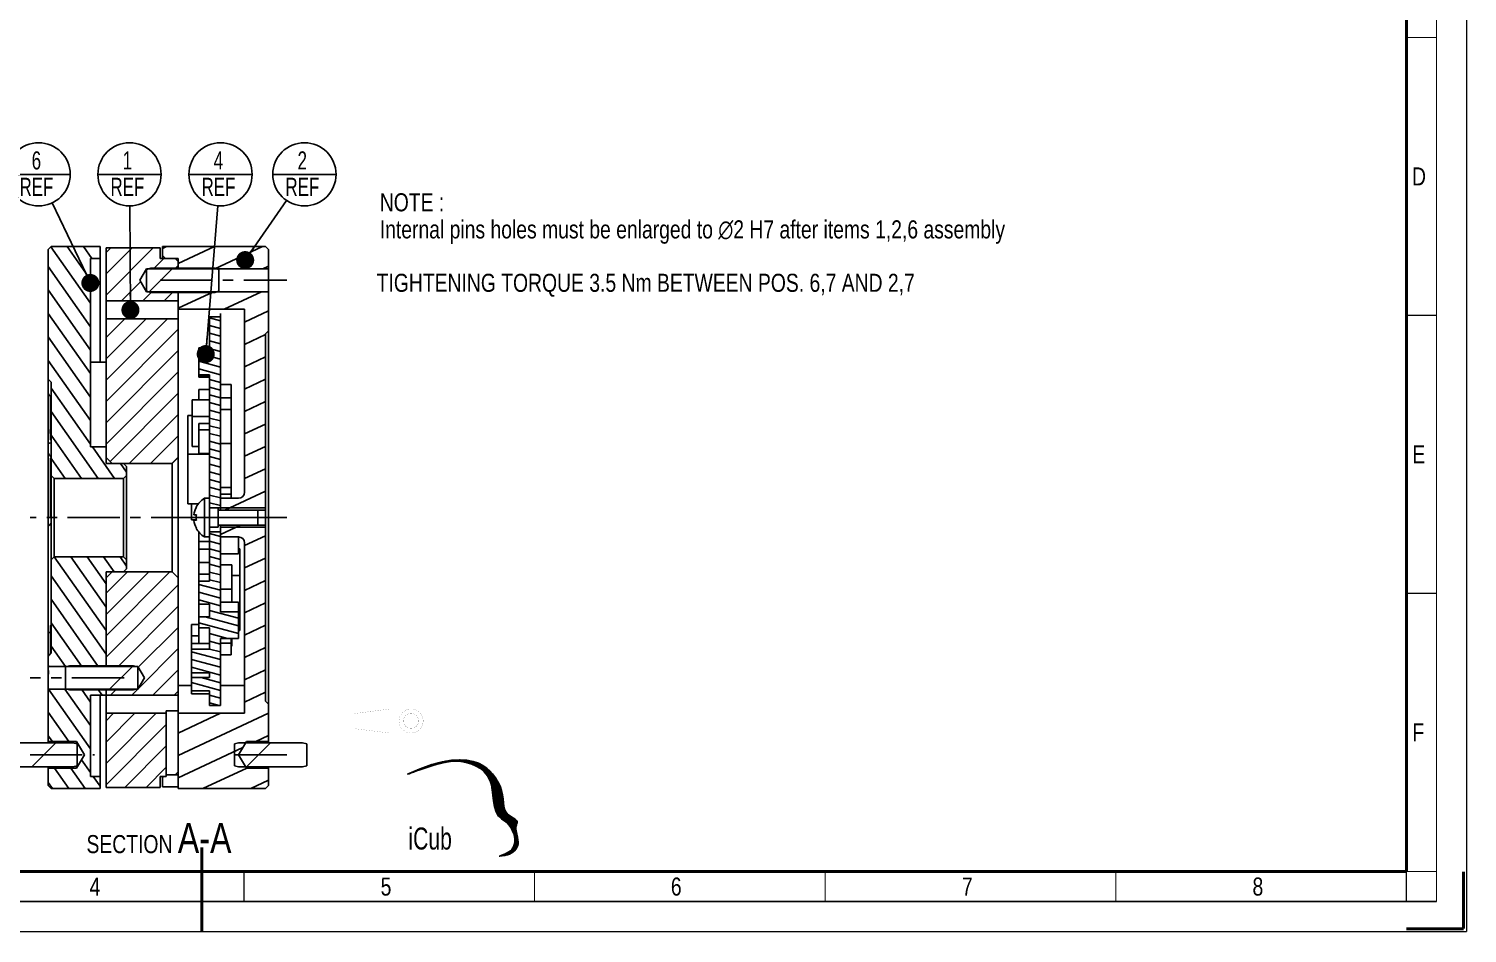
# Model space of a CAD drawing. Header units: millimetres. Extents: x 0 to 420, y 0 to 297.
# Drawn here: x 181.3 to 420.1, y -0.2 to 149.9 of the extents above; entities that cross this region are included whole.
import ezdxf

# ---------------------------------------------------------------- set-up
doc = ezdxf.new("R2010")
doc.units = ezdxf.units.MM
doc.header["$LTSCALE"] = 23.1
doc.linetypes.add('CENTER', pattern=[0.6, 0.375, -0.075, 0.075, -0.075])
doc.layers.get('0').update_dxf_attribs({"linetype": 'CONTINUOUS'})
for name, color, linetype in [('3_ALL_AXES', 7, 'CONTINUOUS'), ('7_ALL_FEATURES', 7, 'CONTINUOUS'), ('DEFAULT_1', 7, 'CENTER'), ('NOTE', 7, 'CONTINUOUS')]:
    doc.layers.add(name, color=color, linetype=linetype)
doc.styles.get("Standard").update_dxf_attribs({"font": 'txt', "width": 0.8})
doc.styles.add('TEXTSTYLE_2', font='txt', dxfattribs={"width": 0.8})
doc.styles.add('TEXTSTYLE_4', font='txt', dxfattribs={"width": 0.7})
doc.styles.add('TEXTSTYLE_6', font='txt', dxfattribs={"width": 0.8})
doc.dimstyles.get("Standard").update_dxf_attribs({"dimtxt": 3, "dimasz": 3, "dimexe": 2, "dimexo": 2, "dimtad": 1, "dimdsep": 46, "dimtxsty": 'STANDARD', "dimblk": '_FILLED', "dimblk1": '_FILLED', "dimblk2": '_FILLED', "dimcen": 0.09, "dimadec": 0, "dimazin": 0, "dimtol": 1, "dimtp": 0.01, "dimtm": 0.01, "dimtfac": 1, "dimtofl": 0, "dimtmove": 0, "dimatfit": 3, "dimldrblk": '_FILLED', "dimfxl": 1, "dimtolj": 1, "dimarcsym": 0})
pattern_1 = [(45, (0, 0), (-5.9397, 5.9397), [])]

# ---------------------------------------------------------------- blocks, each defined once
blk = doc.blocks.new('HEAD_LOGO_BL0', base_point=(253.35, 20.55))
at = {"color": 2, "linetype": 'CONTINUOUS'}
for p, q in [((244.48, 26.27), (244.52, 26.31)), ((244.62, 26.32), (244.68, 26.38)), ((244.76, 26.38), (244.84, 26.45)), ((244.9, 26.43), (244.99, 26.52)), ((245.04, 26.48), (245.15, 26.6)), ((245.18, 26.53), (245.31, 26.67)), ((245.31, 26.58), (245.46, 26.73)), ((245.45, 26.63), (245.61, 26.79)), ((245.59, 26.68), (245.76, 26.85)), ((245.72, 26.73), (245.9, 26.92)), ((245.85, 26.78), (246.05, 26.98)), ((245.99, 26.83), (246.2, 27.04)), ((246.12, 26.87), (246.34, 27.1)), ((246.25, 26.92), (246.49, 27.15)), ((246.39, 26.97), (246.62, 27.21)), ((246.52, 27.01), (246.76, 27.26)), ((246.65, 27.06), (246.9, 27.31)), ((246.78, 27.1), (247.03, 27.36)), ((246.91, 27.14), (247.17, 27.41)), ((247.04, 27.19), (247.31, 27.46)), ((247.16, 27.23), (247.45, 27.51)), ((247.29, 27.27), (247.57, 27.55)), ((247.42, 27.31), (247.7, 27.59)), ((247.55, 27.35), (247.83, 27.63)), ((247.67, 27.39), (247.96, 27.68)), ((247.79, 27.43), (248.08, 27.72)), ((247.92, 27.47), (248.21, 27.76)), ((248.04, 27.5), (248.34, 27.8)), ((248.17, 27.54), (248.46, 27.84)), ((248.29, 27.58), (248.58, 27.87)), ((248.41, 27.62), (248.7, 27.9)), ((248.53, 27.65), (248.82, 27.94)), ((248.65, 27.68), (248.94, 27.97)), ((248.77, 27.71), (249.06, 28)), ((248.89, 27.75), (249.18, 28.03)), ((249.01, 27.78), (249.3, 28.07)), ((249.13, 27.81), (249.41, 28.1)), ((249.25, 27.84), (249.52, 28.12)), ((249.36, 27.88), (249.63, 28.15)), ((249.48, 27.91), (249.75, 28.17)), ((249.59, 27.93), (249.86, 28.2)), ((249.71, 27.96), (249.97, 28.22)), ((249.82, 27.99), (250.08, 28.25)), ((249.93, 28.01), (250.19, 28.27)), ((250.05, 28.04), (250.3, 28.29)), ((250.15, 28.06), (250.4, 28.31)), ((250.26, 28.09), (250.5, 28.33)), ((250.37, 28.11), (250.61, 28.34)), ((250.48, 28.13), (250.71, 28.36)), ((250.59, 28.15), (250.81, 28.38)), ((250.69, 28.17), (250.91, 28.39)), ((250.8, 28.19), (251.02, 28.41)), ((250.9, 28.21), (251.12, 28.43)), ((251, 28.22), (251.22, 28.44)), ((251.11, 28.24), (251.32, 28.45)), ((251.21, 28.26), (251.41, 28.46)), ((251.31, 28.27), (251.51, 28.47)), ((251.4, 28.28), (251.61, 28.48)), ((251.5, 28.29), (251.7, 28.49)), ((251.6, 28.3), (251.8, 28.5)), ((251.69, 28.31), (251.89, 28.51)), ((251.79, 28.32), (251.99, 28.52)), ((251.88, 28.32), (252.08, 28.53)), ((251.97, 28.33), (252.17, 28.53)), ((252.06, 28.33), (252.26, 28.53)), ((252.14, 28.33), (252.35, 28.53)), ((252.23, 28.33), (252.44, 28.54)), ((252.32, 28.33), (252.53, 28.54)), ((252.4, 28.33), (252.61, 28.54)), ((252.48, 28.32), (252.7, 28.54)), ((252.56, 28.31), (252.79, 28.54)), ((252.64, 28.31), (252.88, 28.55)), ((252.71, 28.3), (252.97, 28.55)), ((252.79, 28.28), (253.05, 28.54)), ((252.86, 28.27), (253.13, 28.54)), ((252.94, 28.26), (253.21, 28.53)), ((253.01, 28.25), (253.29, 28.53)), ((253.09, 28.24), (253.38, 28.53)), ((253.16, 28.23), (253.46, 28.52)), ((253.24, 28.21), (253.54, 28.52)), ((253.31, 28.2), (253.62, 28.51)), ((253.38, 28.19), (253.7, 28.51)), ((253.45, 28.17), (253.78, 28.5)), ((253.53, 28.16), (253.86, 28.49)), ((253.6, 28.15), (253.93, 28.48)), ((253.67, 28.13), (254.01, 28.47)), ((253.74, 28.11), (254.08, 28.46)), ((253.81, 28.1), (254.16, 28.45)), ((253.88, 28.08), (254.23, 28.44)), ((253.95, 28.07), (254.31, 28.43)), ((254.02, 28.05), (254.39, 28.42)), ((254.09, 28.03), (254.46, 28.4)), ((254.16, 28.01), (254.53, 28.39)), ((254.22, 27.99), (254.6, 28.37)), ((254.29, 27.98), (254.67, 28.35)), ((254.36, 27.96), (254.74, 28.34)), ((254.42, 27.94), (254.81, 28.32)), ((254.49, 27.92), (254.88, 28.3)), ((254.56, 27.9), (254.95, 28.29)), ((254.62, 27.88), (255.02, 28.27)), ((254.69, 27.85), (255.09, 28.25)), ((254.75, 27.83), (255.16, 28.24)), ((254.81, 27.81), (255.23, 28.22)), ((254.88, 27.79), (255.29, 28.2)), ((254.94, 27.76), (255.35, 28.18)), ((255, 27.74), (255.42, 28.15)), ((255.07, 27.72), (255.48, 28.13)), ((255.13, 27.69), (255.54, 28.11)), ((255.19, 27.67), (255.61, 28.09)), ((255.25, 27.64), (255.67, 28.06)), ((255.31, 27.61), (255.73, 28.04)), ((255.37, 27.59), (255.8, 28.02)), ((255.43, 27.56), (255.86, 27.99)), ((255.49, 27.53), (255.92, 27.97)), ((255.55, 27.51), (255.98, 27.94)), ((255.6, 27.48), (256.04, 27.92)), ((255.66, 27.45), (256.1, 27.89)), ((255.72, 27.42), (256.16, 27.86)), ((255.77, 27.39), (256.22, 27.83)), ((255.83, 27.36), (256.27, 27.8)), ((255.88, 27.33), (256.33, 27.77)), ((255.94, 27.29), (256.39, 27.75)), ((255.99, 27.26), (256.45, 27.72)), ((256.04, 27.23), (256.51, 27.69)), ((256.1, 27.19), (256.56, 27.66)), ((256.15, 27.16), (256.61, 27.63)), ((256.2, 27.13), (256.67, 27.59)), ((256.25, 27.09), (256.72, 27.56)), ((256.3, 27.06), (256.77, 27.53)), ((256.35, 27.02), (256.83, 27.49)), ((256.4, 26.98), (256.88, 27.46)), ((256.45, 26.95), (256.93, 27.43)), ((256.5, 26.91), (256.99, 27.39)), ((256.55, 26.87), (257.04, 27.36)), ((256.59, 26.83), (257.09, 27.33)), ((256.64, 26.79), (257.14, 27.29)), ((256.69, 26.75), (257.19, 27.25)), ((256.73, 26.71), (257.24, 27.21)), ((256.78, 26.67), (257.28, 27.18)), ((256.82, 26.63), (257.33, 27.14)), ((256.87, 26.58), (257.38, 27.1)), ((256.91, 26.54), (257.43, 27.06)), ((256.95, 26.5), (257.48, 27.03)), ((256.99, 26.46), (257.53, 26.99)), ((257.04, 26.41), (257.57, 26.95)), ((257.08, 26.37), (257.62, 26.91)), ((257.12, 26.32), (257.66, 26.86)), ((257.16, 26.27), (257.71, 26.82)), ((257.2, 26.22), (257.75, 26.78)), ((257.23, 26.18), (257.79, 26.74)), ((257.27, 26.13), (257.84, 26.7)), ((257.31, 26.08), (257.88, 26.65)), ((257.35, 26.03), (257.93, 26.61)), ((257.38, 25.98), (257.97, 26.57)), ((257.42, 25.93), (258.01, 26.52)), ((257.45, 25.88), (258.05, 26.48)), ((257.49, 25.83), (258.09, 26.43)), ((257.52, 25.78), (258.13, 26.39)), ((257.55, 25.72), (258.17, 26.34)), ((257.59, 25.67), (258.21, 26.3)), ((244.2, 26.16), (244.2, 26.16)), ((244.34, 26.21), (244.36, 26.23)), ((257.62, 25.61), (258.25, 26.25)), ((257.65, 25.56), (258.29, 26.2)), ((257.68, 25.5), (258.33, 26.15)), ((257.71, 25.45), (258.37, 26.11)), ((257.74, 25.39), (258.41, 26.06)), ((257.77, 25.33), (258.44, 26.01)), ((257.79, 25.27), (258.48, 25.96)), ((257.82, 25.21), (258.52, 25.91)), ((257.85, 25.15), (258.56, 25.86)), ((257.88, 25.1), (258.59, 25.81)), ((257.9, 25.04), (258.63, 25.76)), ((257.92, 24.97), (258.66, 25.71)), ((257.95, 24.91), (258.69, 25.66)), ((257.97, 24.84), (258.73, 25.6)), ((257.99, 24.78), (258.76, 25.55)), ((258.01, 24.71), (258.8, 25.5)), ((258.02, 24.64), (258.83, 25.45)), ((258.04, 24.57), (258.86, 25.39)), ((258.06, 24.5), (258.9, 25.34)), ((258.07, 24.43), (258.93, 25.29)), ((258.09, 24.36), (258.96, 25.23)), ((258.1, 24.29), (258.99, 25.18)), ((258.11, 24.21), (259.02, 25.12)), ((258.13, 24.14), (259.06, 25.07)), ((258.14, 24.06), (259.09, 25.01)), ((258.15, 23.99), (259.12, 24.96)), ((258.16, 23.91), (259.15, 24.9)), ((258.17, 23.84), (259.18, 24.85)), ((258.18, 23.76), (259.21, 24.8)), ((258.19, 23.69), (259.25, 24.74)), ((258.2, 23.61), (259.28, 24.69)), ((258.21, 23.54), (259.31, 24.63)), ((258.22, 23.46), (259.34, 24.58)), ((258.23, 23.38), (259.37, 24.52)), ((258.24, 23.3), (259.4, 24.46)), ((258.25, 23.23), (259.43, 24.41)), ((258.26, 23.15), (259.46, 24.35)), ((258.27, 23.07), (259.48, 24.29)), ((258.28, 23), (259.51, 24.23)), ((258.28, 22.92), (259.54, 24.17)), ((258.29, 22.84), (259.56, 24.11)), ((258.3, 22.76), (259.58, 24.05)), ((258.31, 22.69), (259.61, 23.98)), ((258.32, 22.61), (259.63, 23.92)), ((258.33, 22.53), (259.66, 23.86)), ((258.34, 22.45), (259.68, 23.79)), ((258.35, 22.38), (259.7, 23.73)), ((258.36, 22.3), (259.72, 23.66)), ((258.37, 22.22), (259.74, 23.59)), ((258.37, 22.15), (259.76, 23.53)), ((258.38, 22.07), (259.78, 23.46)), ((258.4, 21.99), (259.79, 23.39)), ((258.41, 21.92), (259.81, 23.32)), ((258.42, 21.84), (259.83, 23.25)), ((258.43, 21.77), (259.84, 23.18)), ((258.44, 21.69), (259.86, 23.11)), ((258.45, 21.62), (259.87, 23.04)), ((258.46, 21.54), (259.89, 22.97)), ((258.47, 21.47), (259.9, 22.9)), ((258.48, 21.39), (259.91, 22.82)), ((258.5, 21.32), (259.93, 22.75)), ((258.51, 21.25), (259.94, 22.68)), ((258.52, 21.17), (259.95, 22.6)), ((258.54, 21.1), (259.96, 22.53)), ((258.55, 21.03), (259.97, 22.45)), ((258.57, 20.96), (259.98, 22.38)), ((258.58, 20.89), (259.99, 22.3)), ((258.6, 20.82), (260, 22.22)), ((258.61, 20.75), (260.01, 22.15)), ((258.63, 20.68), (260.02, 22.07)), ((258.65, 20.61), (260.03, 21.99)), ((258.67, 20.54), (260.04, 21.91)), ((258.68, 20.47), (260.05, 21.84)), ((258.7, 20.4), (260.06, 21.76)), ((258.72, 20.34), (260.06, 21.68)), ((258.74, 20.27), (260.07, 21.6)), ((258.76, 20.21), (260.08, 21.52)), ((258.79, 20.14), (260.09, 21.45)), ((258.81, 20.08), (260.1, 21.37)), ((258.83, 20.02), (260.1, 21.29)), ((258.86, 19.95), (260.11, 21.21)), ((258.88, 19.89), (260.12, 21.13)), ((258.9, 19.83), (260.13, 21.06)), ((258.93, 19.77), (260.14, 20.98)), ((258.96, 19.71), (260.15, 20.91)), ((258.99, 19.65), (260.16, 20.83)), ((259.02, 19.6), (260.17, 20.76)), ((259.04, 19.54), (260.19, 20.68)), ((259.08, 19.48), (260.2, 20.61)), ((259.11, 19.43), (260.22, 20.54)), ((259.14, 19.38), (260.23, 20.47)), ((259.17, 19.32), (260.25, 20.4)), ((259.21, 19.27), (260.27, 20.33)), ((259.25, 19.22), (260.29, 20.27)), ((259.28, 19.18), (260.31, 20.21)), ((259.32, 19.13), (260.34, 20.14)), ((259.36, 19.08), (260.37, 20.09)), ((259.4, 19.03), (260.4, 20.03)), ((259.45, 18.99), (260.43, 19.98)), ((259.49, 18.95), (260.47, 19.93)), ((259.53, 18.91), (260.5, 19.88)), ((259.58, 18.87), (260.54, 19.83)), ((259.63, 18.83), (260.58, 19.78)), ((259.68, 18.8), (260.61, 19.73)), ((259.73, 18.76), (260.65, 19.68)), ((259.78, 18.72), (260.7, 19.64)), ((259.83, 18.69), (260.74, 19.59)), ((259.89, 18.66), (260.78, 19.55)), ((259.94, 18.63), (260.82, 19.51)), ((260, 18.59), (260.87, 19.47)), ((260.05, 18.56), (260.91, 19.43)), ((260.1, 18.53), (260.96, 19.39)), ((260.15, 18.49), (261.01, 19.35)), ((260.21, 18.46), (261.06, 19.31)), ((260.26, 18.42), (261.1, 19.27)), ((260.31, 18.39), (261.15, 19.24)), ((260.36, 18.35), (261.21, 19.2)), ((260.41, 18.32), (261.26, 19.17)), ((260.46, 18.28), (261.31, 19.13)), ((260.5, 18.24), (261.36, 19.1)), ((260.55, 18.2), (261.42, 19.07)), ((260.6, 18.16), (261.47, 19.03)), ((260.65, 18.12), (261.52, 19)), ((260.69, 18.08), (261.58, 18.97)), ((260.74, 18.04), (261.64, 18.94)), ((260.78, 18), (261.69, 18.91)), ((260.82, 17.96), (261.75, 18.88)), ((260.87, 17.91), (261.8, 18.85)), ((260.91, 17.87), (261.86, 18.82)), ((260.95, 17.82), (261.91, 18.78)), ((260.99, 17.78), (261.96, 18.75)), ((261.03, 17.73), (262.01, 18.72)), ((261.06, 17.68), (262.07, 18.68)), ((261.1, 17.63), (262.11, 18.64)), ((261.14, 17.58), (262.16, 18.6)), ((261.17, 17.53), (262.2, 18.56)), ((261.21, 17.48), (262.25, 18.52)), ((261.24, 17.43), (262.28, 18.47)), ((261.28, 17.37), (262.32, 18.42)), ((261.31, 17.32), (262.34, 18.36)), ((261.34, 17.27), (262.36, 18.29)), ((261.37, 17.21), (262.37, 18.21)), ((261.4, 17.15), (262.36, 18.11)), ((261.43, 17.1), (262.34, 18.01)), ((261.46, 17.04), (262.31, 17.89)), ((261.49, 16.98), (262.27, 17.77)), ((261.52, 16.92), (262.24, 17.65)), ((261.54, 16.87), (262.21, 17.53)), ((261.57, 16.81), (262.18, 17.42)), ((261.6, 16.75), (262.17, 17.32)), ((261.62, 16.69), (262.16, 17.23)), ((261.65, 16.62), (262.16, 17.14)), ((261.67, 16.56), (262.16, 17.05)), ((261.7, 16.5), (262.17, 16.97)), ((261.72, 16.44), (262.17, 16.89)), ((261.74, 16.38), (262.19, 16.82)), ((261.77, 16.31), (262.2, 16.75)), ((260.57, 12.7), (262.53, 14.66)), ((260.68, 12.73), (262.52, 14.56)), ((260.8, 12.77), (262.5, 14.46)), ((260.93, 12.81), (262.47, 14.34)), ((261.52, 13.74), (262.53, 14.75)), ((261.68, 13.99), (262.54, 14.84)), ((261.76, 14.15), (262.53, 14.92)), ((261.79, 16.25), (262.22, 16.68)), ((261.81, 16.19), (262.23, 16.61)), ((261.82, 14.3), (262.53, 15.01)), ((261.83, 16.12), (262.25, 16.54)), ((261.85, 16.06), (262.26, 16.47)), ((261.86, 14.42), (262.52, 15.09)), ((261.87, 15.99), (262.28, 16.4)), ((261.89, 15.92), (262.3, 16.33)), ((261.89, 14.54), (262.52, 15.17)), ((261.91, 15.85), (262.31, 16.25)), ((261.92, 15.78), (262.33, 16.18)), ((261.92, 14.66), (262.51, 15.24)), ((261.93, 15.7), (262.34, 16.11)), ((261.94, 15.63), (262.36, 16.04)), ((261.94, 14.76), (262.5, 15.32)), ((261.95, 14.86), (262.48, 15.39)), ((261.96, 15.55), (262.37, 15.97)), ((261.96, 15.47), (262.39, 15.9)), ((261.96, 14.96), (262.47, 15.47)), ((261.97, 15.39), (262.4, 15.83)), ((261.97, 15.31), (262.42, 15.76)), ((261.97, 15.23), (262.43, 15.69)), ((261.97, 15.14), (262.45, 15.61)), ((261.97, 15.05), (262.46, 15.54)), ((259.47, 12.55), (259.5, 12.59)), ((259.56, 12.56), (259.64, 12.64)), ((259.66, 12.57), (259.78, 12.69)), ((259.75, 12.57), (259.92, 12.75)), ((259.85, 12.58), (260.07, 12.81)), ((259.94, 12.59), (260.23, 12.88)), ((260.04, 12.61), (260.38, 12.95)), ((260.14, 12.62), (260.55, 13.03)), ((260.24, 12.64), (260.73, 13.12)), ((260.35, 12.65), (260.93, 13.23)), ((260.46, 12.67), (261.19, 13.41)), ((261.07, 12.86), (262.42, 14.21)), ((261.24, 12.94), (262.35, 14.05)), ((261.44, 13.05), (262.22, 13.83))]:
    blk.add_line(p, q, dxfattribs=at)
at = {"color": 7, "linetype": 'CONTINUOUS'}
for points in [[(259.19, 24.85), (258.61, 25.75), (256.08, 31.84), (244.16, 26.14)], [(244.16, 26.14), (244.16, 26.14), (250.29, 28.62), (252.65, 28.3)], [(252.65, 28.3), (254.44, 28.06), (256.9, 27.47), (257.9, 25.05)], [(257.9, 25.05), (258.49, 23.6), (258.1, 19.71), (259.79, 18.72)], [(260.42, 19.99), (259.88, 20.81), (260.31, 23.08), (259.19, 24.85)], [(262.31, 18.44), (262.01, 18.92), (261.09, 18.98), (260.42, 19.99)], [(259.79, 18.72), (260.85, 18.1), (261.3, 17.59), (261.79, 16.26)], [(262.2, 16.76), (262.01, 17.6), (262.54, 18.05), (262.31, 18.44)], [(262.14, 13.72), (262.74, 14.53), (262.57, 15.09), (262.2, 16.76)], [(261.79, 16.26), (262.22, 15.08), (261.86, 13.95), (261.26, 13.46)], [(259.4, 12.55), (260.83, 12.63), (261.54, 12.92), (262.14, 13.72)], [(261.26, 13.46), (260.67, 12.98), (259.4, 12.55), (259.4, 12.55)]]:
    blk.add_open_spline(points, degree=3, dxfattribs=at)
at = {"color": 5, "linetype": 'CONTINUOUS', "style": 'TEXTSTYLE_2', "width": 0.717472}
blk.add_text('iCub', height=3.657, dxfattribs=at).set_placement((244.31, 13.65))
blk = doc.blocks.new('PROJECTION_EUR_BL1', base_point=(241, 35))
at = {"color": 7, "linetype": 'CONTINUOUS', "const_width": 0.0159}
for points in [[(235.24, 36.21), (241.24, 36.99)], [(235.24, 36.21), (235.24, 33.76)], [(241.24, 36.99), (241.24, 32.99)], [(235.24, 33.74), (241.24, 32.99)]]:
    blk.add_lwpolyline(points, dxfattribs=at)
for points in [[(242.76, 35, 1), (246.76, 35, 1)], [(243.49, 34.99, 1), (245.99, 34.99, 1)]]:
    blk.add_lwpolyline(points, format="xyb", close=True, dxfattribs=at)
at = {"layer": 'DEFAULT_1', "color": 7, "linetype": 'CENTER', "const_width": 0.0159}
for points in [[(244.76, 37.5), (244.76, 32.5)], [(234.74, 35), (247.26, 35)]]:
    blk.add_lwpolyline(points, dxfattribs=at)
blk = doc.blocks.new('_FILLED')
at = {"color": 0, "linetype": 'BYBLOCK'}
blk.add_solid([(0, 0), (-1, 0.167), (-1, -0.167)], dxfattribs=at)
blk = doc.blocks.new('QTY_REF_BLN_BL2', base_point=(213.12, 125.77))
at = {"color": 2, "linetype": 'CONTINUOUS'}
blk.add_line((207.87, 125.77), (218.37, 125.77), dxfattribs=at)
blk.add_circle((213.12, 125.77), 5.25, dxfattribs=at)
at = {"color": 2, "linetype": 'CONTINUOUS', "style": 'TEXTSTYLE_4', "width": 0.7}
for s, p in [('4', (211.98, 126.58)), ('REF', (209.97, 122.2))]:
    blk.add_text(s, height=3, dxfattribs=at).set_placement(p)
blk = doc.blocks.new('QTY_REF_BLN_BL3', base_point=(182.91, 125.77))
at = {"color": 2, "linetype": 'CONTINUOUS'}
blk.add_line((177.66, 125.77), (188.16, 125.77), dxfattribs=at)
blk.add_circle((182.91, 125.77), 5.25, dxfattribs=at)
at = {"color": 2, "linetype": 'CONTINUOUS', "style": 'TEXTSTYLE_4', "width": 0.7}
for s, p in [('6', (181.77, 126.58)), ('REF', (179.75, 122.2))]:
    blk.add_text(s, height=3, dxfattribs=at).set_placement(p)
blk = doc.blocks.new('QTY_REF_BLN_BL4', base_point=(198.01, 125.77))
at = {"color": 2, "linetype": 'CONTINUOUS'}
blk.add_line((192.76, 125.77), (203.26, 125.77), dxfattribs=at)
blk.add_circle((198.01, 125.77), 5.25, dxfattribs=at)
at = {"color": 2, "linetype": 'CONTINUOUS', "style": 'TEXTSTYLE_4', "width": 0.7}
for s, p in [('1', (196.87, 126.58)), ('REF', (194.85, 122.2))]:
    blk.add_text(s, height=3, dxfattribs=at).set_placement(p)
blk = doc.blocks.new('QTY_REF_BLN_BL5', base_point=(227.05, 125.77))
at = {"color": 2, "linetype": 'CONTINUOUS'}
blk.add_line((221.8, 125.77), (232.3, 125.77), dxfattribs=at)
blk.add_circle((227.05, 125.77), 5.25, dxfattribs=at)
at = {"color": 2, "linetype": 'CONTINUOUS', "style": 'TEXTSTYLE_4', "width": 0.7}
for s, p in [('2', (225.91, 126.58)), ('REF', (223.89, 122.2))]:
    blk.add_text(s, height=3, dxfattribs=at).set_placement(p)

msp = doc.modelspace()

# ---------------------------------------------------------------- hatches: boundary and pattern name
at = {"linetype": 'CONTINUOUS'}
h = msp.add_hatch(dxfattribs=at)
h.set_pattern_fill('default__1', color=2, scale=2.234346, angle=125, style=0, pattern_type=0)
h.set_pattern_definition([(125, (0, 0), (-1.83027, -1.281568), [])])
edge = h.paths.add_edge_path()
edge.add_line((184.51, 24.27), (184.51, 27.17))
edge.add_line((189.19, 27.17), (184.51, 27.17))
edge.add_line((190.51, 29.37), (189.19, 27.17))
edge.add_line((190.51, 29.37), (189.19, 31.57))
edge.add_line((189.19, 31.57), (184.51, 31.57))
edge.add_line((184.51, 31.57), (184.51, 40.27))
edge.add_line((184.51, 40.27), (194.11, 40.27))
edge.add_line((194.11, 39.27), (194.11, 40.27))
edge.add_line((194.11, 39.27), (191.51, 39.27))
edge.add_line((191.51, 25.77), (191.51, 39.27))
edge.add_line((191.51, 25.77), (193.11, 25.77))
edge.add_line((193.11, 23.77), (193.11, 25.77))
edge.add_line((185.01, 23.77), (193.11, 23.77))
edge.add_line((185.01, 23.77), (184.51, 24.27))
edge = h.paths.add_edge_path()
edge.add_line((185.51, 62.27), (197.01, 62.27))
edge.add_line((197.51, 61.77), (197.01, 62.27))
edge.add_line((197.51, 60.27), (197.51, 61.77))
edge.add_line((197.01, 59.77), (197.51, 60.27))
edge.add_line((194.11, 59.77), (197.01, 59.77))
edge.add_line((194.11, 44.07), (194.11, 59.77))
edge.add_line((184.51, 44.07), (194.11, 44.07))
edge.add_line((184.51, 44.07), (184.51, 45.77))
edge.add_line((185.01, 46.27), (184.51, 45.77))
edge.add_line((185.01, 61.77), (185.01, 46.27))
edge.add_line((185.51, 62.27), (185.01, 61.77))
edge = h.paths.add_edge_path()
edge.add_line((197.51, 75.77), (197.51, 77.27))
edge.add_line((197.51, 75.77), (197.01, 75.27))
edge.add_line((185.51, 75.27), (197.01, 75.27))
edge.add_line((185.51, 75.27), (185.01, 75.77))
edge.add_line((185.01, 91.27), (185.01, 75.77))
edge.add_line((185.01, 91.27), (184.51, 91.77))
edge.add_line((184.51, 91.77), (184.51, 113.27))
edge.add_line((185.01, 113.77), (184.51, 113.27))
edge.add_line((185.01, 113.77), (193.11, 113.77))
edge.add_line((193.11, 111.77), (193.11, 113.77))
edge.add_line((191.51, 111.77), (193.11, 111.77))
edge.add_line((191.51, 80.52), (191.51, 111.77))
edge.add_line((191.51, 80.52), (194.11, 80.52))
edge.add_line((194.11, 77.77), (194.11, 80.52))
edge.add_line((194.11, 77.77), (197.01, 77.77))
edge.add_line((197.01, 77.77), (197.51, 77.27))
h = msp.add_hatch(dxfattribs=at)
h.set_pattern_fill('default__8', color=2, scale=2.5, angle=45, style=0, pattern_type=0)
h.set_pattern_definition([(45, (0, 0), (-1.767767, 1.767767), [])])
edge = h.paths.add_edge_path()
edge.add_line((194.11, 36.27), (194.11, 23.97))
edge.add_line((204.11, 36.27), (194.11, 36.27))
edge.add_line((204.11, 36.27), (204.11, 25.77))
edge.add_line((204.11, 25.77), (203.11, 25.77))
edge.add_line((203.11, 25.77), (203.11, 23.97))
edge.add_line((203.11, 23.97), (194.11, 23.97))
edge = h.paths.add_edge_path()
edge.add_line((194.11, 40.27), (194.11, 39.27))
edge.add_line((194.11, 40.27), (199.37, 40.27))
edge.add_line((199.37, 40.27), (200.51, 42.17))
edge.add_line((199.37, 44.07), (200.51, 42.17))
edge.add_line((194.11, 44.07), (199.37, 44.07))
edge.add_line((194.11, 58.77), (194.11, 44.07))
edge.add_line((194.11, 58.77), (195.11, 59.77))
edge.add_line((205.11, 59.77), (195.11, 59.77))
edge.add_line((206.11, 58.77), (205.11, 59.77))
edge.add_line((206.11, 58.77), (206.11, 39.27))
edge.add_line((206.11, 39.27), (194.11, 39.27))
edge = h.paths.add_edge_path()
edge.add_line((194.11, 101.77), (194.11, 78.77))
edge.add_line((206.11, 101.77), (194.11, 101.77))
edge.add_line((206.11, 101.77), (206.11, 78.77))
edge.add_line((206.11, 78.77), (205.11, 77.77))
edge.add_line((205.11, 77.77), (195.11, 77.77))
edge.add_line((194.11, 78.77), (195.11, 77.77))
edge = h.paths.add_edge_path()
edge.add_line((194.11, 113.57), (194.11, 104.77))
edge.add_line((203.11, 113.57), (194.11, 113.57))
edge.add_line((203.11, 113.57), (203.11, 111.77))
edge.add_line((205.61, 111.77), (203.11, 111.77))
edge.add_line((205.61, 111.77), (206.11, 111.27))
edge.add_line((206.11, 111.27), (206.11, 110.07))
edge.add_line((206.11, 110.07), (200.85, 110.07))
edge.add_line((200.85, 110.07), (199.71, 108.17))
edge.add_line((200.85, 106.27), (199.71, 108.17))
edge.add_line((206.11, 106.27), (200.85, 106.27))
edge.add_line((206.11, 106.27), (206.11, 104.77))
edge.add_line((206.11, 104.77), (194.11, 104.77))
h = msp.add_hatch(dxfattribs=at)
h.set_pattern_fill('default__2', color=2, scale=3.364783, angle=205, style=0, pattern_type=0)
h.set_pattern_definition([(205, (0, 0), (1.42202, -3.04953), [])])
edge = h.paths.add_edge_path()
edge.add_line((221.11, 113.27), (221.11, 110.07))
edge.add_line((221.11, 110.07), (206.11, 110.07))
edge.add_line((206.11, 111.77), (206.11, 110.07))
edge.add_line((206.11, 111.77), (204.01, 111.77))
edge.add_line((203.51, 112.27), (204.01, 111.77))
edge.add_line((203.51, 113.77), (203.51, 112.27))
edge.add_line((203.51, 113.77), (220.61, 113.77))
edge.add_line((221.11, 113.27), (220.61, 113.77))
edge = h.paths.add_edge_path()
edge.add_line((221.11, 106.27), (221.11, 99.77))
edge.add_line((220.61, 99.27), (221.11, 99.77))
edge.add_line((220.61, 70.02), (220.61, 99.27))
edge.add_line((220.61, 70.02), (213.11, 70.02))
edge.add_line((213.11, 71.97), (213.11, 70.02))
edge.add_line((213.11, 71.97), (216.11, 71.97))
edge.add_arc((216.11, 72.97), 1, 270, 360)
edge.add_line((217.11, 103.37), (217.11, 72.97))
edge.add_line((217.11, 103.37), (206.11, 103.37))
edge.add_line((206.11, 106.27), (206.11, 103.37))
edge.add_line((221.11, 106.27), (206.11, 106.27))
edge = h.paths.add_edge_path()
edge.add_line((217.11, 64.57), (217.11, 36.27))
edge.add_arc((216.11, 64.57), 1, 0, 90)
edge.add_line((213.11, 65.57), (216.11, 65.57))
edge.add_line((213.11, 67.52), (213.11, 65.57))
edge.add_line((220.61, 67.52), (213.11, 67.52))
edge.add_line((220.61, 38.27), (220.61, 67.52))
edge.add_line((220.61, 38.27), (221.11, 37.77))
edge.add_line((221.11, 37.77), (221.11, 31.57))
edge.add_line((217.43, 31.57), (221.11, 31.57))
edge.add_line((216.11, 29.37), (217.43, 31.57))
edge.add_line((216.11, 29.37), (217.43, 27.17))
edge.add_line((217.43, 27.17), (221.11, 27.17))
edge.add_line((221.11, 27.17), (221.11, 24.27))
edge.add_line((221.11, 24.27), (220.61, 23.77))
edge.add_line((206.11, 23.77), (220.61, 23.77))
edge.add_line((206.11, 36.27), (206.11, 23.77))
edge.add_line((206.11, 36.27), (217.11, 36.27))
h = msp.add_hatch(dxfattribs=at)
h.set_pattern_fill('default__4', color=2, scale=8.4, angle=45, style=0, pattern_type=0)
h.set_pattern_definition(pattern_1)
edge = h.paths.add_edge_path()
edge.add_line((200.85, 106.36), (200.85, 109.99))
edge.add_line((200.85, 109.99), (201.55, 110.17))
edge.add_line((201.55, 110.17), (212.15, 110.17))
edge.add_line((212.15, 110.17), (212.85, 109.99))
edge.add_line((212.85, 109.99), (212.85, 106.36))
edge.add_line((212.15, 106.17), (212.85, 106.36))
edge.add_line((201.55, 106.17), (212.15, 106.17))
edge.add_line((200.85, 106.36), (201.55, 106.17))
h = msp.add_hatch(dxfattribs=at)
h.set_pattern_fill('default__3', color=2, scale=1.23506, angle=165, style=0, pattern_type=0)
h.set_pattern_definition([(165, (0, 0), (-0.319657, -1.192976), [])])
edge = h.paths.add_edge_path()
edge.add_line((213.11, 102.09), (213.11, 70.4))
edge.add_line((213.11, 70.4), (211.31, 70.4))
edge.add_line((211.31, 75.22), (211.31, 70.4))
edge.add_line((211.31, 75.22), (211.29, 75.22))
edge.add_line((211.29, 78.66), (211.29, 75.22))
edge.add_line((211.31, 78.66), (211.29, 78.66))
edge.add_line((211.31, 92.48), (211.31, 78.66))
edge.add_line((211.31, 92.48), (209.51, 92.48))
edge.add_line((209.51, 92.48), (209.51, 96.95))
edge.add_line((211.31, 96.95), (209.51, 96.95))
edge.add_line((211.31, 97.24), (211.31, 96.95))
edge.add_line((211.31, 97.24), (211.29, 97.24))
edge.add_line((211.29, 101.55), (211.29, 97.24))
edge.add_line((211.31, 101.55), (211.29, 101.55))
edge.add_line((211.31, 102.09), (211.31, 101.55))
edge.add_line((213.11, 102.09), (211.31, 102.09))
edge = h.paths.add_edge_path()
edge.add_line((213.11, 66.4), (213.11, 53.14))
edge.add_line((213.11, 53.14), (216.11, 53.14))
edge.add_line((216.11, 48.71), (216.11, 53.14))
edge.add_line((213.11, 48.71), (216.11, 48.71))
edge.add_line((213.11, 48.71), (213.11, 47.98))
edge.add_line((213.11, 47.98), (213.13, 47.98))
edge.add_line((213.13, 47.98), (213.13, 44.06))
edge.add_line((213.11, 44.06), (213.13, 44.06))
edge.add_line((213.11, 44.06), (213.11, 37.58))
edge.add_line((213.11, 37.58), (211.31, 37.58))
edge.add_line((211.31, 40.01), (211.31, 37.58))
edge.add_line((211.31, 40.01), (208.31, 40.01))
edge.add_line((208.31, 42.21), (208.31, 40.01))
edge.add_line((211.31, 42.21), (208.31, 42.21))
edge.add_line((211.31, 43), (211.31, 42.21))
edge.add_line((211.31, 43), (208.31, 43))
edge.add_line((208.31, 43), (208.31, 46.92))
edge.add_line((211.31, 46.92), (208.31, 46.92))
edge.add_line((211.31, 47.92), (211.31, 46.92))
edge.add_line((211.31, 47.92), (211.29, 47.92))
edge.add_line((211.29, 47.92), (211.29, 50.2))
edge.add_line((211.31, 50.2), (211.29, 50.2))
edge.add_line((211.31, 50.48), (211.31, 50.2))
edge.add_line((211.31, 50.48), (209.51, 50.48))
edge.add_line((209.51, 52.27), (209.51, 50.48))
edge.add_line((211.31, 52.27), (209.51, 52.27))
edge.add_line((211.31, 54.39), (211.31, 52.27))
edge.add_line((211.31, 54.39), (209.51, 54.39))
edge.add_line((209.51, 58.19), (209.51, 54.39))
edge.add_line((211.31, 58.19), (209.51, 58.19))
edge.add_line((211.31, 66.4), (211.31, 58.19))
edge.add_line((213.11, 66.4), (211.31, 66.4))
h = msp.add_hatch(dxfattribs=at)
h.set_pattern_fill('default__5', color=2, scale=8.4, angle=45, style=0, pattern_type=0)
h.set_pattern_definition(pattern_1)
edge = h.paths.add_edge_path()
edge.add_line((199.37, 40.36), (199.37, 43.99))
edge.add_line((199.37, 40.36), (198.67, 40.17))
edge.add_line((198.67, 40.17), (188.07, 40.17))
edge.add_line((188.07, 40.17), (187.37, 40.36))
edge.add_line((187.37, 43.99), (187.37, 40.36))
edge.add_line((188.07, 44.17), (187.37, 43.99))
edge.add_line((198.67, 44.17), (188.07, 44.17))
edge.add_line((199.37, 43.99), (198.67, 44.17))
h = msp.add_hatch(dxfattribs=at)
h.set_pattern_fill('default__6', color=2, scale=8.4, angle=45, style=0, pattern_type=0)
h.set_pattern_definition(pattern_1)
edge = h.paths.add_edge_path()
edge.add_line((189.31, 27.56), (189.31, 31.19))
edge.add_line((189.31, 27.56), (188.61, 27.37))
edge.add_line((188.61, 27.37), (178.01, 27.37))
edge.add_line((178.01, 27.37), (177.31, 27.56))
edge.add_line((177.31, 31.19), (177.31, 27.56))
edge.add_line((178.01, 31.37), (177.31, 31.19))
edge.add_line((188.61, 31.37), (178.01, 31.37))
edge.add_line((189.31, 31.19), (188.61, 31.37))
h = msp.add_hatch(dxfattribs=at)
h.set_pattern_fill('default__7', color=2, scale=8.4, angle=45, style=0, pattern_type=0)
h.set_pattern_definition(pattern_1)
edge = h.paths.add_edge_path()
edge.add_line((215.43, 27.56), (215.43, 31.19))
edge.add_line((215.43, 31.19), (216.13, 31.37))
edge.add_line((216.13, 31.37), (226.73, 31.37))
edge.add_line((226.73, 31.37), (227.43, 31.19))
edge.add_line((227.43, 31.19), (227.43, 27.56))
edge.add_line((226.73, 27.37), (227.43, 27.56))
edge.add_line((216.13, 27.37), (226.73, 27.37))
edge.add_line((215.43, 27.56), (216.13, 27.37))

# ---------------------------------------------------------------- linework, layer by layer
at = {"color": 7, "linetype": 'CONTINUOUS'}
for p, q in [((185.01, 113.77), (184.51, 113.27)), ((184.51, 89.4), (184.51, 113.27)), ((193.11, 113.77), (185.01, 113.77)), ((193.11, 94.58), (193.11, 113.77)), ((194.11, 77.77), (194.11, 113.57)), ((203.11, 113.57), (194.11, 113.57)), ((203.11, 113.57), (203.11, 111.77)), ((203.51, 113.77), (203.51, 111.77)), ((203.51, 113.77), (220.61, 113.77)), ((203.51, 112.27), (204.01, 111.77)), ((221.11, 113.27), (220.61, 113.77)), ((221.11, 31.37), (221.11, 113.27)), ((191.51, 80.52), (191.51, 111.77)), ((191.51, 111.77), (193.11, 111.77)), ((200.85, 110.07), (199.71, 108.17)), ((201.55, 110.17), (200.85, 109.99)), ((200.85, 110.07), (200.85, 109.99)), ((221.11, 110.07), (200.85, 110.07)), ((200.85, 106.36), (200.85, 109.99)), ((212.15, 110.17), (201.55, 110.17)), ((206.11, 111.77), (203.11, 111.77)), ((206.11, 111.27), (205.61, 111.77)), ((206.11, 111.77), (206.11, 110.07)), ((212.85, 109.99), (212.15, 110.17)), ((212.85, 109.99), (212.85, 106.36)), ((200.85, 106.27), (199.71, 108.17)), ((200.85, 106.27), (200.85, 106.36)), ((200.85, 106.36), (201.55, 106.17)), ((221.11, 106.27), (200.85, 106.27)), ((201.55, 106.17), (212.15, 106.17)), ((206.11, 23.77), (206.11, 106.27)), ((212.15, 106.17), (212.85, 106.36)), ((206.11, 104.77), (194.11, 104.77)), ((217.11, 103.37), (206.11, 103.37)), ((217.11, 103.37), (217.11, 72.97)), ((206.11, 101.77), (194.11, 101.77)), ((211.29, 101.55), (211.29, 97.11)), ((211.31, 101.55), (211.29, 101.55)), ((211.31, 101.55), (211.31, 102.1)), ((213.11, 102.1), (211.31, 102.1)), ((213.11, 102.1), (211.31, 102.1)), ((213.11, 102.09), (211.31, 102.09)), ((213.11, 70.02), (213.11, 102.67)), ((213.11, 102.67), (213.13, 102.67)), ((213.11, 100.67), (213.13, 100.67)), ((213.13, 102.67), (213.13, 97.13)), ((220.61, 99.27), (221.11, 99.77)), ((220.61, 38.27), (220.61, 99.27)), ((209.51, 92.07), (209.51, 96.95)), ((211.31, 96.95), (209.51, 96.95)), ((211.31, 97.24), (211.29, 97.24)), ((211.31, 97.11), (211.29, 97.11)), ((211.31, 97.24), (211.31, 96.95)), ((213.11, 97.13), (213.13, 97.13)), ((191.51, 94.58), (194.11, 94.58)), ((185.01, 91.27), (184.51, 91.77)), ((185.01, 46.27), (185.01, 91.27)), ((211.31, 92.48), (209.51, 92.48)), ((211.31, 92.46), (209.51, 92.46)), ((211.31, 92.42), (209.51, 92.42)), ((211.31, 92.4), (209.51, 92.4)), ((211.31, 92.36), (209.51, 92.36)), ((211.31, 92.33), (209.51, 92.33)), ((211.31, 92.15), (209.51, 92.15)), ((211.31, 92.13), (209.51, 92.13)), ((211.31, 92.09), (209.51, 92.09)), ((211.31, 92.07), (209.51, 92.07)), ((211.29, 90.05), (211.29, 92.07)), ((211.31, 91.89), (211.29, 91.89)), ((211.31, 92.48), (211.31, 78.66)), ((213.11, 90.85), (214.91, 90.85)), ((214.91, 90.85), (214.91, 71.97)), ((184.91, 88.85), (184.91, 81.71)), ((209.51, 88.34), (209.51, 90.05)), ((211.31, 90.05), (209.51, 90.05)), ((213.11, 88.66), (214.91, 88.66)), ((208.41, 80.6), (208.41, 88.34)), ((211.31, 88.34), (208.41, 88.34)), ((213.11, 86.71), (214.91, 86.71)), ((213.11, 86.63), (213.13, 86.63)), ((213.13, 86.63), (213.13, 83.87)), ((207.71, 71.06), (207.71, 85.7)), ((208.41, 85.7), (207.71, 85.7)), ((211.31, 85.58), (208.41, 85.58)), ((209.51, 79.42), (209.51, 84.42)), ((211.31, 84.42), (209.51, 84.42)), ((213.11, 85.64), (213.13, 85.64)), ((213.11, 83.87), (213.13, 83.87)), ((185.01, 81.61), (184.91, 81.71)), ((211.31, 83.32), (209.51, 83.32)), ((184.51, 79.47), (184.51, 81.06)), ((191.51, 80.52), (194.11, 80.52)), ((211.31, 79.32), (207.71, 79.32)), ((209.51, 80.6), (208.41, 80.6)), ((211.31, 79.42), (209.51, 79.42)), ((211.29, 78.95), (211.29, 75.22)), ((211.31, 78.95), (211.29, 78.95)), ((213.11, 81.05), (214.91, 81.05)), ((185.01, 78.76), (184.91, 78.66)), ((184.91, 78.66), (184.91, 68.86)), ((194.11, 78.77), (195.11, 77.77)), ((205.11, 77.77), (194.11, 77.77)), ((197.51, 77.27), (197.01, 77.77)), ((197.51, 60.27), (197.51, 77.27)), ((206.11, 78.77), (205.11, 77.77)), ((205.11, 59.77), (205.11, 77.77)), ((211.31, 78.66), (211.29, 78.66)), ((185.51, 75.27), (185.01, 75.77)), ((185.51, 74.4), (185.51, 75.27)), ((185.51, 75.27), (197.01, 75.27)), ((185.51, 62.27), (185.51, 74.4)), ((197.51, 75.77), (197.01, 75.27)), ((197.01, 74.4), (197.01, 75.27)), ((197.01, 62.27), (197.01, 74.4)), ((211.31, 75.22), (211.29, 75.22)), ((211.31, 58.19), (211.31, 75.22)), ((210.44, 71.97), (211.31, 71.97)), ((210.44, 65.57), (210.44, 71.97)), ((213.11, 73.77), (214.91, 73.77)), ((213.11, 72.67), (214.91, 72.67)), ((213.11, 71.97), (216.11, 71.97)), ((209.44, 71.06), (207.71, 71.06)), ((208.31, 68.39), (208.31, 71.06)), ((209.09, 70.52), (209.11, 70.52)), ((213.11, 70.4), (211.31, 70.4)), ((211.31, 70.37), (212.71, 70.37)), ((212.71, 67.17), (212.71, 70.37)), ((212.71, 70.02), (220.61, 70.02)), ((219.31, 67.52), (219.31, 70.02)), ((184.51, 49.64), (184.51, 67.29)), ((185.01, 68.76), (184.91, 68.86)), ((209.11, 68.39), (208.31, 68.39)), ((208.71, 69.25), (209.11, 69.21)), ((209.11, 68.34), (208.71, 68.3)), ((209.11, 67.03), (209.09, 67.02)), ((211.31, 67.17), (212.71, 67.17)), ((212.71, 67.52), (220.61, 67.52)), ((213.11, 67.52), (213.11, 53.14)), ((209.51, 47.87), (209.51, 66.4)), ((211.31, 64.8), (209.51, 64.8)), ((210.44, 65.57), (211.31, 65.57)), ((213.11, 66.4), (211.31, 66.4)), ((213.11, 65.57), (216.11, 65.57)), ((213.11, 64.98), (213.13, 64.98)), ((213.13, 64.98), (213.13, 60.75)), ((216.11, 65.57), (216.11, 62.78)), ((217.11, 64.57), (217.11, 36.27)), ((185.51, 62.27), (185.01, 61.77)), ((185.51, 62.27), (197.01, 62.27)), ((197.51, 61.77), (197.01, 62.27)), ((211.31, 63.54), (209.51, 63.54)), ((213.11, 63.99), (213.13, 63.99)), ((213.11, 62.21), (213.13, 62.21)), ((213.13, 62.78), (216.11, 62.78)), ((216.11, 63.59), (216.31, 63.59)), ((216.31, 63.59), (216.31, 50.04)), ((194.11, 44.07), (194.11, 59.77)), ((194.11, 59.77), (205.11, 59.77)), ((194.11, 58.77), (195.11, 59.77)), ((197.01, 59.77), (197.51, 60.27)), ((206.11, 58.77), (205.11, 59.77)), ((211.31, 61.34), (209.51, 61.34)), ((213.11, 60.75), (213.13, 60.75)), ((213.11, 60.21), (213.13, 60.21)), ((213.13, 60.93), (215.01, 60.93)), ((213.13, 60.21), (213.13, 57.45)), ((215.01, 60.93), (215.01, 54.72)), ((211.31, 59.39), (209.51, 59.39)), ((211.31, 58.19), (209.51, 58.19)), ((213.11, 59.22), (213.13, 59.22)), ((213.11, 57.45), (213.13, 57.45)), ((215.01, 59.15), (216.31, 59.15)), ((213.11, 56.87), (215.01, 56.87)), ((211.31, 54.39), (209.51, 54.39)), ((211.31, 54.39), (211.31, 52.27)), ((213.11, 54.72), (216.11, 54.72)), ((213.11, 53.14), (216.11, 53.14)), ((216.11, 48.71), (216.11, 54.72)), ((185.01, 50.95), (184.91, 50.85)), ((184.91, 50.85), (184.91, 46.21)), ((209.51, 51), (208.31, 51)), ((208.31, 39.51), (208.31, 51)), ((211.31, 52.27), (209.51, 52.27)), ((211.31, 50.48), (209.51, 50.48)), ((211.29, 47.88), (211.29, 50.48)), ((211.31, 50.2), (211.29, 50.2)), ((211.31, 50.48), (211.31, 50.2)), ((209.51, 49.11), (208.31, 49.11)), ((211.31, 47.87), (208.31, 47.87)), ((211.31, 47.92), (211.29, 47.92)), ((211.31, 47.88), (211.29, 47.88)), ((211.31, 47.92), (211.31, 46.92)), ((213.11, 48.71), (216.11, 48.71)), ((213.11, 48.71), (213.11, 47.98)), ((213.11, 47.98), (213.13, 47.98)), ((213.13, 47.98), (213.13, 40.89)), ((213.13, 47.94), (214.91, 47.94)), ((214.91, 48.71), (214.91, 45.99)), ((215.01, 48.71), (215.01, 47.41)), ((216.11, 50.04), (216.31, 50.04)), ((185.01, 46.27), (184.51, 45.77)), ((184.51, 43.43), (184.51, 45.77)), ((185.01, 46.32), (184.99, 46.3)), ((211.31, 46.92), (208.31, 46.92)), ((213.13, 45.99), (214.91, 45.99)), ((214.91, 47.41), (215.01, 47.41)), ((184.51, 44.07), (199.37, 44.07)), ((188.07, 44.17), (187.37, 43.99)), ((187.37, 43.99), (187.37, 40.36)), ((198.67, 44.17), (188.07, 44.17)), ((199.37, 43.99), (198.67, 44.17)), ((199.37, 44.07), (200.51, 42.17)), ((199.37, 43.99), (199.37, 44.07)), ((199.37, 40.36), (199.37, 43.99)), ((211.31, 43), (208.31, 43)), ((211.31, 43), (211.31, 42.21)), ((213.11, 44.06), (213.13, 44.06)), ((213.11, 44.06), (213.11, 37.58)), ((199.37, 40.27), (200.51, 42.17)), ((208.31, 40.89), (206.11, 40.89)), ((211.31, 42.21), (208.31, 42.21)), ((217.11, 40.89), (213.11, 40.89)), ((184.51, 31.37), (184.51, 40.53)), ((184.51, 40.27), (199.37, 40.27)), ((188.07, 40.17), (187.37, 40.36)), ((198.67, 40.17), (188.07, 40.17)), ((206.11, 39.27), (191.51, 39.27)), ((191.51, 25.77), (191.51, 39.27)), ((193.11, 23.77), (193.11, 39.27)), ((194.11, 23.97), (194.11, 40.27)), ((199.37, 40.36), (198.67, 40.17)), ((199.37, 40.36), (199.37, 40.27)), ((211.31, 40.01), (208.31, 40.01)), ((211.31, 39.51), (208.31, 39.51)), ((211.29, 38.17), (211.29, 39.51)), ((211.31, 40.01), (211.31, 37.58)), ((220.61, 38.27), (221.11, 37.77)), ((204.11, 36.27), (194.11, 36.27)), ((204.11, 36.66), (206.11, 36.66)), ((204.11, 25.77), (204.11, 36.66)), ((206.11, 36.27), (217.11, 36.27)), ((211.31, 38.17), (211.29, 38.17)), ((213.11, 37.58), (211.31, 37.58)), ((188.61, 31.37), (178.01, 31.37)), ((189.19, 31.57), (184.51, 31.57)), ((189.31, 31.19), (188.61, 31.37)), ((190.51, 29.37), (189.19, 31.57)), ((189.19, 31.22), (189.19, 31.57)), ((189.31, 27.56), (189.31, 31.19)), ((216.13, 31.37), (215.43, 31.19)), ((215.43, 27.56), (215.43, 31.19)), ((216.11, 29.37), (217.43, 31.57)), ((226.73, 31.37), (216.13, 31.37)), ((217.43, 31.57), (221.11, 31.57)), ((217.43, 31.37), (217.43, 31.57)), ((227.43, 31.19), (226.73, 31.37)), ((227.43, 31.19), (227.43, 27.56)), ((190.51, 29.37), (189.19, 27.17)), ((216.11, 29.37), (217.43, 27.17)), ((188.61, 27.37), (178.01, 27.37)), ((184.51, 24.27), (184.51, 27.37)), ((189.19, 27.17), (184.51, 27.17)), ((189.31, 27.56), (188.61, 27.37)), ((189.19, 27.17), (189.19, 27.53)), ((215.43, 27.56), (216.13, 27.37)), ((216.13, 27.37), (226.73, 27.37)), ((217.43, 27.37), (217.43, 27.17)), ((217.43, 27.17), (221.11, 27.17)), ((221.11, 27.37), (221.11, 24.27)), ((226.73, 27.37), (227.43, 27.56)), ((185.01, 23.77), (184.51, 24.27)), ((191.51, 25.77), (193.11, 25.77)), ((203.11, 23.97), (194.11, 23.97)), ((204.11, 25.77), (203.11, 25.77)), ((203.11, 25.77), (203.11, 23.97)), ((203.51, 25.77), (203.51, 25.56)), ((221.11, 24.27), (220.61, 23.77)), ((185.01, 23.77), (193.11, 23.77)), ((206.11, 23.77), (220.61, 23.77)), ((5, 5), (415, 5))]:
    msp.add_line(p, q, dxfattribs=at)
at = {"color": 2, "linetype": 'CONTINUOUS'}
for p, q in [((220.61, 70.37), (213.11, 70.37)), ((220.61, 67.17), (213.11, 67.17))]:
    msp.add_line(p, q, dxfattribs=at)
at = {"color": 7, "linetype": 'CONTINUOUS'}
for points, const_width in [([(420, 0), (420, 297)], 0.199), ([(415, 5), (415, 292)], 0.199), ([(410, 10), (410, 287)], 0.499), ([(415, 148.5), (410, 148.5)], 0.199), ([(415, 102.35), (410, 102.35)], 0.199), ([(415, 56.2), (410, 56.2)], 0.199), ([(210, 0), (210, 14)], 0.5), ([(24, 10), (410, 10)], 0.499), ([(217, 5), (217, 10)], 0.199), ([(265.25, 5), (265.25, 10)], 0.199), ([(313.5, 5), (313.5, 10)], 0.199), ([(361.75, 5), (361.75, 10)], 0.199), ([(415, 10), (410, 10)], 0.199), ([(410, 5), (410, 10)], 0.199), ([(419.5, 10), (419.5, 0.5)], 0.5), ([(0, 0), (420, 0)], 0.199), ([(419.5, 0.5), (410, 0.5)], 0.5)]:
    msp.add_lwpolyline(points, dxfattribs=dict(at, const_width=const_width))
for centre, radius, start, end in [((155.33, 67.69), 36.36, 35.3074, 36.6484), ((163.1, 63.75), 26.56, 34.4265, 36.2923), ((212.41, 68.77), 3.76, 121.6366, 152.2482), ((216.11, 72.97), 1, 270, 360), ((212.45, 68.78), 3.77, 152.517, 172.7858), ((212.45, 68.77), 3.77, 187.2142, 207.483), ((213.1, 68.77), 4.02, 173.7806, 186.2194), ((212.41, 68.77), 3.76, 207.7518, 238.3634), ((216.11, 64.57), 1, 0, 90), ((123, 105.07), 85.42, 316.0579, 316.2253), ((160.17, 69.39), 33.9, 316.3023, 316.7118), ((145.56, 83.17), 53.98, 316.7012, 316.9149)]:
    msp.add_arc(centre, radius, start, end, dxfattribs=at)
for points, knots in [([(185.01, 81.24), (184.97, 81.22), (184.8, 81.16), (184.63, 81.1), (184.51, 81.06)], [0, 0, 0, 0, 0.247931, 1, 1, 1, 1]), ([(185.01, 67.85), (184.97, 67.8), (184.8, 67.61), (184.64, 67.42), (184.51, 67.29)], [0, 0, 0, 0, 0.250763, 1, 1, 1, 1]), ([(184.91, 49.74), (184.88, 49.74), (184.74, 49.7), (184.61, 49.67), (184.51, 49.64)], [0, 0, 0, 0, 0.246548, 1, 1, 1, 1])]:
    msp.add_open_spline(points, degree=3, knots=knots, dxfattribs=at)
at = {"layer": '3_ALL_AXES', "color": 7, "linetype": 'CENTER'}
for p, q in [((203.11, 108.17), (224.11, 108.17)), ((224.11, 68.77), (181.51, 68.77)), ((197.11, 42.17), (181.51, 42.17)), ((181.51, 29.37), (192.19, 29.37)), ((224.11, 29.37), (214.43, 29.37))]:
    msp.add_line(p, q, dxfattribs=at)
at = {"layer": '3_ALL_AXES', "color": 7, "linetype": 'CONTINUOUS'}
for p, q in [((184.51, 83.48), (184.51, 89.4)), ((184.51, 81.06), (184.51, 83.42)), ((184.51, 67.32), (184.51, 79.47)), ((184.51, 45.79), (184.51, 49.64)), ((184.51, 40.53), (184.51, 43.43))]:
    msp.add_line(p, q, dxfattribs=at)
for points, knots in [([(184.51, 83.48), (184.53, 83.42), (184.57, 83.3), (184.59, 83.1), (184.57, 82.89), (184.53, 82.75), (184.51, 82.68)], [0, 0, 0, 0, 0.220662, 0.460797, 0.721694, 1, 1, 1, 1]), ([(184.51, 42.58), (184.56, 42.73), (184.6, 42.95), (184.57, 43.24), (184.53, 43.37), (184.51, 43.43)], [0, 0, 0, 0, 0.530133, 0.77344, 1, 1, 1, 1])]:
    msp.add_open_spline(points, degree=3, knots=knots, dxfattribs=at)
at = {"layer": '7_ALL_FEATURES', "color": 7, "linetype": 'CONTINUOUS'}
for p, q in [((205.61, 26.07), (206.11, 26.57)), ((203.72, 25.77), (203.51, 25.56)), ((203.51, 24.05), (203.51, 25.56)), ((203.51, 24.05), (206.11, 24.05)), ((206.11, 26.07), (204.11, 26.07))]:
    msp.add_line(p, q, dxfattribs=at)
at = {"layer": 'DEFAULT_1', "color": 7, "linetype": 'CENTER'}
msp.add_line((210.11, 68.77), (223.61, 68.77), dxfattribs=at)

# ---------------------------------------------------------------- block references
at = {"color": 2, "linetype": 'CONTINUOUS'}
for name, p in [('QTY_REF_BLN_BL3', (182.91, 125.77)), ('QTY_REF_BLN_BL4', (198.01, 125.77)), ('QTY_REF_BLN_BL2', (213.12, 125.77)), ('QTY_REF_BLN_BL5', (227.05, 125.77)), ('PROJECTION_EUR_BL1', (241, 35)), ('HEAD_LOGO_BL0', (253.35, 20.55))]:
    msp.add_blockref(name, p, dxfattribs=at)

# ---------------------------------------------------------------- texts
at = {"color": 7, "linetype": 'CONTINUOUS', "char_height": 3, "width": 2.4, "attachment_point": 1, "line_spacing_factor": 0.9}
for s, insert in [('D', (410.93, 126.92)), ('E', (411, 80.78)), ('F', (411, 34.62)), ('4', (191.38, 9)), ('5', (239.7, 9)), ('6', (287.88, 9)), ('7', (336.2, 9)), ('8', (384.45, 9))]:
    msp.add_mtext(s, dxfattribs=dict(at, insert=insert))
at = {"color": 2, "linetype": 'CONTINUOUS', "char_height": 3, "line_spacing_factor": 0.9, "style": 'TEXTSTYLE_6'}
for s, insert, width, attachment_point in [('NOTE :\\PInternal pins holes must be enlarged to \\Fgdt;{\\Fgdt;n}\\Ftxt;2 H7 after items 1,2,6 assembly', (239.56, 122.63), 202.425, 1), ('SECTION \\H5.0;A-A', (214.94, 18.05), 40.4, 3)]:
    msp.add_mtext(s, dxfattribs=dict(at, insert=insert, width=width, attachment_point=attachment_point))
at = {"layer": 'NOTE', "color": 2, "linetype": 'CONTINUOUS', "insert": (239.04, 109.26), "char_height": 3, "width": 157.125, "attachment_point": 1, "line_spacing_factor": 0.9, "style": 'TEXTSTYLE_6'}
msp.add_mtext('TIGHTENING TORQUE 3.5 Nm BETWEEN POS. 6,7 AND 2,7', dxfattribs=at)

# ---------------------------------------------------------------- leaders
at = {"color": 2, "linetype": 'CONTINUOUS'}
for points in [[(191.51, 107.73), (185.17, 121.04)], [(198.16, 103.25), (198.04, 120.52)], [(210.66, 95.92), (212.69, 120.54)], [(217.21, 111.53), (224.06, 121.45)]]:
    msp.add_leader(points, dimstyle='STANDARD', override={"dimtad": 0, "dimldrblk": 'DOT'}, dxfattribs=at)

doc.saveas('drawing.dxf')
